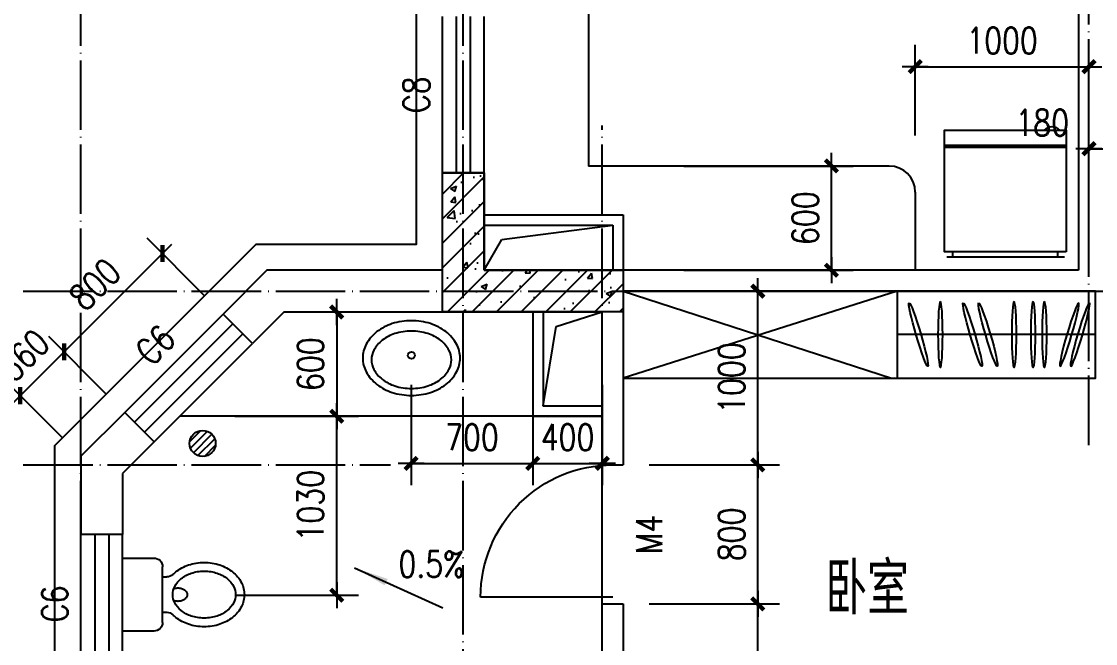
# Model space of a CAD drawing. Extents: x 12400 to 217743, y 90685 to 209848.
# Drawn here: x 52138 to 58318, y 108905 to 112484 of the extents above; entities that cross this region are included whole.
import ezdxf
from ezdxf.enums import TextEntityAlignment as Align

# ---------------------------------------------------------------- set-up
doc = ezdxf.new("R2010")
doc.units = 0
doc.header["$LTSCALE"] = 200
doc.linetypes.add('DOTE', pattern=[2.42, 2, -0.2, 0.02, -0.2])
doc.layers.get('0').update_dxf_attribs({"linetype": 'CONTINUOUS'})
doc.layers.get('DEFPOINTS').update_dxf_attribs({"linetype": 'CONTINUOUS'})
for name, color, linetype in [('8', 8, 'CONTINUOUS'), ('COLUMN', 4, 'CONTINUOUS'), ('DOTE', 1, 'DOTE'), ('GROUND', 2, 'CONTINUOUS'), ('HATCH', 8, 'CONTINUOUS'), ('LM', 143, 'CONTINUOUS'), ('LVTRY', 6, 'CONTINUOUS'), ('PUB_DIM', 3, 'CONTINUOUS'), ('PUB_TEXT', 7, 'CONTINUOUS'), ('WALL', 4, 'CONTINUOUS'), ('WINDOW', 2, 'CONTINUOUS'), ('家具', 8, 'CONTINUOUS')]:
    doc.layers.add(name, color=color, linetype=linetype)
doc.styles.add('_SIMPLEX', font='SIMPLEX.shx', dxfattribs={"width": 0.8, "bigfont": 'hztxt.shx'})
doc.styles.add('_萙PMK', font='txt', dxfattribs={"width": 0.8, "bigfont": 'HZTXT.SHX'})
doc.styles.add('DIM_FONT', font='SIMPLEX', dxfattribs={"width": 0.8})
doc.styles.add('SIMPLEX', font='SIMPLEX.SHX')
doc.dimstyles.new('DIMN50', dxfattribs={"dimscale": 0.5, "dimtxt": 300, "dimasz": 1, "dimexe": 250, "dimexo": 300, "dimgap": 150, "dimtad": 1, "dimdec": 0, "dimzin": 0, "dimdsep": 46, "dimtxsty": 'DIM_FONT', "dimblk": '_DIMX', "dimblk1": 'DOTSMALL', "dimblk2": 'DOTSMALL', "dimcen": 2.5, "dimclrt": 7, "dimadec": 0, "dimazin": 0, "dimtfac": 1, "dimtdec": 0, "dimtix": 1, "dimtmove": 2, "dimatfit": 3, "dimldrblk": '_DIMX', "dimfxl": 0, "dimtolj": 1, "dimtzin": 0, "dimarcsym": 0})

# ---------------------------------------------------------------- blocks, each defined once
blk = doc.blocks.new('M_C54TQD')
for p, q in [((0, -52.4), (1500, -52.4)), ((853.5, -488.5), (45.8, -488.5)), ((853.5, -488.5), (1471.6, -915.9)), ((25.8, -508.5), (25.8, -1967.8)), ((45.8, -761.1), (915.3, -761.1)), ((1471.6, -1967.8), (1471.6, -915.9)), ((381, -1368.3), (394.8, -1471.4)), ((777.6, -1368.4), (698.4, -1472.4)), ((394.8, -1471.4), (369, -1593.5)), ((528.4, -1559.3), (508.6, -1470.4)), ((698.4, -1472.4), (623.3, -1602.7)), ((160.8, -1514.4), (136.8, -1517.8)), ((255.4, -1552.2), (160.8, -1514.4)), ((324.3, -1645), (255.4, -1552.2)), ((369, -1593.5), (324.3, -1645)), ((548.2, -1616.6), (528.4, -1559.3)), ((623.3, -1602.7), (605.5, -1658)), ((90.3, -1638.1), (87, -1644.6)), ((188.4, -1621), (90.3, -1638.1)), ((257.2, -1617.5), (188.4, -1621)), ((324.3, -1645), (257.2, -1617.5)), ((324.3, -1645), (510, -1663.9)), ((324.3, -1645), (355.2, -1727.5)), ((510, -1663.9), (559.9, -1700)), ((605.5, -1658), (548.2, -1616.6)), ((605.5, -1658), (593.7, -1752.2)), ((605.5, -1658), (734, -1626.4)), ((605.5, -1658), (654.9, -1721.3)), ((734, -1626.4), (836.8, -1640.3)), ((836.8, -1640.3), (872.8, -1660.3)), ((355.2, -1727.5), (334.6, -1810)), ((559.9, -1700), (572, -1708.6)), ((654.9, -1721.3), (720.1, -1768.7)), ((591.9, -1766.9), (580, -1861.5)), ((720.1, -1768.7), (813, -1768.7)), ((334.6, -1810), (281, -1872.6)), ((45.8, -1987.8), (1451.6, -1987.8))]:
    blk.add_line(p, q)
blk.add_lwpolyline([(0, -2000), (0, 0), (1500, 0), (1500, -2000)], close=True)
for points in [[(101, -126.8, -0.263368), (73, -108, -0.494818), (82.2, -89.3, -0.049225), (99.9, -87.5, -0.036831), (123.5, -89.3, -0.031893), (161.5, -97.4, 0.035782), (195.4, -104.4, 0.032941), (285.1, -110.3, 0.026564), (396.3, -104.4, 0.017905), (433.8, -99, -0.033397), (454, -96.8, -0.03204), (491.1, -97.5, 0.018442), (555.4, -100.5, 0.010837), (620.2, -99.8, 0.014624), (668.1, -96.8, 0.111249), (690.6, -89.5, -0.153708), (707.5, -85.5, -0.076444), (715, -87.2, -0.215512), (716.9, -89.3, -0.585858), (714.3, -92.3, 0.363489), (709.4, -94.9, 0.191716), (709.4, -106.4, -0.129675), (711.3, -123, -0.01735), (708.3, -139.8, 0.019326), (705.7, -154.9, 0.018818), (699, -223.3, 0.021828), (698.1, -282.6, 0.006204), (699.5, -316.4, 0.001963), (705.7, -423.3, 0.028341), (709.9, -459.4, -0.117014), (709.4, -468.3, -0.36606), (708, -469.3, -0.03973), (694.4, -466.5, -0.048309), (680.6, -461, 0.062981), (670, -457.1, 0.04058), (646.6, -453.7, 0.014345), (579.8, -451.4, 0.005484), (454.4, -452.2, 0.007153), (358.2, -455.2, 0.008762), (315.7, -457.9, -0.008153), (270, -460.8, -0.06251), (212.9, -456.4, 0.078669), (167.3, -454.4, 0.047825), (144.9, -459.1, -0.034494), (114.1, -466.5, -0.023571), (88.8, -469.5, -0.510228), (87.8, -468.3), (95.3, -438.3), (116, -355.7, 0.073041), (118, -336.2, 0.023305), (112.2, -275, 0.018299), (108.2, -252.2, -0.01097), (100.8, -214.2, -0.042281), (97.9, -179.9, -0.027201), (100.8, -126.5)], [(574.8, -100.6, 0.027842), (551.1, -111.2, 0.048685), (538.5, -119.3, 0.023666), (510.6, -143.6, 0.031223), (491.6, -164.3, 0.046801), (486.5, -172, 0.023191), (478.4, -188.7)], [(656.8, -94.9, 0.088153), (622.3, -98.4, 0.088153), (591.1, -113.7, 0.077547), (569.5, -135.3, 0.077547), (555.4, -162.4)], [(810.2, -126.8, -0.263368), (782.3, -108, -0.494818), (791.4, -89.3, -0.049225), (809.1, -87.5, -0.036831), (832.8, -89.3, -0.031893), (870.7, -97.4, 0.035782), (904.6, -104.4, 0.032941), (994.3, -110.3, 0.026564), (1105.5, -104.4, 0.017905), (1143, -99, -0.033397), (1163.3, -96.8, -0.03204), (1200.3, -97.5, 0.018442), (1264.7, -100.5, 0.010837), (1329.4, -99.8, 0.014624), (1377.3, -96.8, 0.111249), (1399.9, -89.5, -0.153708), (1416.8, -85.5, -0.076444), (1424.2, -87.2, -0.215512), (1426.2, -89.3, -0.585858), (1423.5, -92.3, 0.363489), (1418.6, -94.9, 0.191716), (1418.6, -106.4, -0.129675), (1420.5, -123, -0.01735), (1417.5, -139.8, 0.019326), (1414.9, -154.9, 0.018818), (1408.3, -223.3, 0.021828), (1407.4, -282.6, 0.006204), (1408.8, -316.4, 0.001963), (1414.9, -423.3, 0.028341), (1419.2, -459.4, -0.117014), (1418.6, -468.3, -0.36606), (1417.2, -469.3, -0.03973), (1403.6, -466.5, -0.048309), (1389.9, -461, 0.062981), (1379.2, -457.1, 0.04058), (1355.8, -453.7, 0.014345), (1289.1, -451.4, 0.005484), (1163.6, -452.2, 0.007153), (1067.5, -455.2, 0.008762), (1024.9, -457.9, -0.008153), (979.2, -460.8, -0.06251), (922.1, -456.4, 0.078669), (876.5, -454.4, 0.047825), (854.1, -459.1, -0.034494), (823.4, -466.5, -0.023571), (798, -469.5, -0.510228), (797.1, -468.3), (804.6, -438.3), (825.2, -355.7, 0.073041), (827.2, -336.2, 0.023305), (821.5, -275, 0.018299), (817.4, -252.2, -0.01097), (810.1, -214.2, -0.042281), (807.2, -179.9, -0.027201), (810.1, -126.5)], [(1284.1, -100.6, 0.027842), (1260.3, -111.2, 0.048685), (1247.8, -119.3, 0.023666), (1219.8, -143.6, 0.031223), (1200.8, -164.3, 0.046801), (1195.7, -172, 0.023191), (1187.7, -188.7)], [(1366.1, -94.9, 0.088153), (1331.5, -98.4, 0.088153), (1300.3, -113.7, 0.077547), (1278.7, -135.3, 0.077547), (1264.7, -162.4)], [(99.3, -142.8, -0.05369), (113.5, -155.8, -0.070312), (121.6, -168.1, -0.015448), (125.4, -176.6, -0.013244), (129.1, -186.8, -0.082127), (132.1, -204.9, -0.064164), (129.1, -228.1)], [(100.8, -126.8, -0.077379), (135.6, -152.1, -0.077379), (161.1, -186.8, -0.047525), (171, -211.5, -0.047525), (176.1, -237.5)], [(191.4, -453.7, 0.009729), (218.7, -444.6, 0.009729), (245.6, -434.6, 0.007971), (267.3, -425.5, 0.007971), (288.8, -415.8)], [(660.6, -455.2, 0.016108), (621.7, -429, 0.024599), (594.9, -413.9, 0.009477), (545.8, -390.6, 0.015937), (516, -378.3, 0.072521), (499.6, -374.7, 0.033339), (463.4, -374.5)], [(900.6, -453.7, 0.009729), (927.9, -444.6, 0.009729), (954.8, -434.6, 0.007971), (976.6, -425.5, 0.007971), (998, -415.8)], [(853.5, -488.5, -0.085272), (916.8, -598.6, -0.124044), (926, -686.2), (912.4, -781.6), (914.1, -911.7)], [(914.1, -911.7, 0.007867), (1031.7, -893.9, 0.009508), (1128.5, -875.9, 0.006616), (1193.5, -861.5, -0.023828), (1211.7, -858.2, -0.080713), (1230.3, -858.7, -0.009591), (1382.9, -890.6, -0.013133), (1416.4, -899.2, -0.007859), (1471.6, -915.9)], [(464, -1480.4, 0.025626), (475.6, -1477.6, 0.0108), (604.9, -1436, 0.00456), (692.4, -1404.8, 0.01125), (727.5, -1391, 0.069394), (746.3, -1379.9, -0.079756), (762.9, -1370.5, -0.106399), (777.6, -1368.4, -0.328642), (781.6, -1371.8, -0.299547), (779.2, -1378.3, 0.189917), (773.7, -1387.1, 0.033518), (772.5, -1397.4, 0.075627), (773, -1402, 0.053489), (776, -1409.8, 0.017838), (788.1, -1431.8, 0.038394), (805.3, -1456.1, -0.059529), (815.7, -1472.2, -0.035943), (826.3, -1498.4, -0.011245), (851.9, -1584.7, -0.006203), (862.2, -1624.3, 0.010783), (868.3, -1647, 0.019485), (872.8, -1660.3, 0.005062), (892.4, -1710.5, 0.101392), (909.1, -1735.8, -0.223768), (914, -1749.2, -0.25558), (910.9, -1753.8, -0.081563), (895.2, -1758.9, -0.071805), (878.1, -1759, 0.069985), (860.5, -1759.1, 0.03546), (801, -1772.1, 0.029432), (732, -1796.8, 0.001554), (698.6, -1811.2, -0.00152), (664.5, -1825.8, -0.004735), (629.3, -1840.5, 0.00382), (585.5, -1858.6, 0.296001), (563.6, -1890.9, -0.649774), (542.2, -1899.9, -0.02319), (537.7, -1895.3, 0.0288), (534, -1891.6, 0.005727), (527.4, -1885.8, -0.004358), (518.8, -1878.2, -0.027528), (501.8, -1861.4, -0.046214), (493.2, -1849.9, -0.194121), (490.4, -1833.2, 0.133719), (489.3, -1809.2, 0.005779), (481.8, -1787.2, 0.008882)]]:
    blk.add_lwpolyline(points, format="xyb")
blk.add_lwpolyline([(58.1, -1583.2, 0.101392), (39.5, -1559.2, -0.223768), (33.6, -1546.2, -0.25558), (36.4, -1541.4, -0.081563), (51.6, -1535.1, -0.071805), (68.7, -1533.7, 0.069985), (86.2, -1532.2, 0.03546), (144.5, -1514.8, 0.029432), (211.5, -1484.8, 0.001554), (243.6, -1467.9, -0.00152), (276.5, -1450.7, -0.004735), (310.5, -1433.4, 0.00382), (352.7, -1412, 0.296001), (372.1, -1378.1, -0.649774), (392.8, -1367.5, -0.02319), (397.6, -1371.7, 0.0288), (401.6, -1375.1, 0.005727), (408.6, -1380.4, -0.004358), (417.8, -1387.3, -0.027528), (436, -1402.8, -0.046214), (445.5, -1413.5, -0.194121), (449.5, -1430, 0.133719), (452.5, -1453.8, 0.011505), (471.2, -1496.2, 0.008882), (497.5, -1550, 0.012426), (534.6, -1618.4, -0.033612), (547.3, -1644.2), (570.3, -1700.5), (588.1, -1744, 0.224341), (602.6, -1757.3, -0.722772), (602.8, -1766.1, -0.103513), (599, -1766.6, 0.053465), (591.8, -1766.9, 0.030109), (568.7, -1771.5, -0.031436), (546.6, -1775.9, -0.05324), (531.5, -1776.4, 0.05518), (516.9, -1776.8, 0.056271), (491.6, -1783.4, 0.0108), (365.9, -1834.8, 0.00456), (281, -1872.6, 0.01125), (247.1, -1889, 0.069394), (229.2, -1901.6, -0.079756), (213.3, -1912.2, -0.106399), (198.9, -1915.4, -0.328642), (194.6, -1912.4, -0.299547), (196.5, -1905.7, 0.189917), (201.3, -1896.5, 0.033518), (201.7, -1886.2, 0.075627), (200.8, -1881.6, 0.053489), (197.3, -1874, 0.017838), (183.5, -1853, 0.038394), (164.5, -1830.2, -0.059529), (152.9, -1814.9, -0.035943), (140.3, -1789.6, -0.011245), (108.1, -1705.4, -0.006203), (94.9, -1666.8, 0.010783), (87, -1644.6, 0.019485), (81.6, -1631.7, 0.005062)], format="xyb", close=True)
for centre, start, end in [((45.8, -508.5), 90, 180), ((45.8, -741.1), 180, 270), ((45.8, -1967.8), 180, 270), ((1451.6, -1967.8), 270, 0)]:
    blk.add_arc(centre, 20, start, end)
at = {"style": 'DIM_FONT', "width": 0.8, "flags": 9}
for tag in ['YSIZE', 'XSIZE']:
    blk.add_attdef(tag, (0, 0), '', height=0.5, dxfattribs=at)
blk = doc.blocks.new('M_C5')
for p, q in [((-60.2, 62.7), (-49.6, 152.1)), ((-28.1, 85.6), (7.4, 159.8)), ((-9, 88), (58.7, 149.2)), ((-70.8, 21.3), (-105.6, 120.2)), ((12.2, 83.3), (111.9, 114.4)), ((25.5, 75.4), (152, 50)), ((-54, -14.1), (-153.6, 45)), ((42.3, 52.6), (156.1, -35.1)), ((48.3, 20.6), (102.1, -123.2)), ((-26.4, -30), (-153, -46.9)), ((14.5, -26.2), (-99.1, -125.6)), ((40.5, -2.3), (5.1, -160))]:
    blk.add_line(p, q)
for centre, radius in [((0, 0), 160), ((-11.2, 28), 60)]:
    blk.add_circle(centre, radius)
at = {"width": 0.8, "flags": 9}
for tag in ['XSIZE', 'YSIZE']:
    blk.add_attdef(tag, (0, 0), '', height=0.5, dxfattribs=at)
blk = doc.blocks.new('A$C61510689')
for points in [[(36.3, 1955.5), (436.3, 1955.5), (436.3, 2355.5), (36.3, 2355.5)], [(36.3, 0), (436.3, 0), (436.3, 400), (36.3, 400)]]:
    blk.add_lwpolyline(points, close=True)
for p in [(236.4, 2147.6), (236.4, 192.2)]:
    blk.add_blockref('M_C5', p)
at = {"rotation": 90}
blk.add_blockref('M_C54TQD', (0, 426.1), dxfattribs=at)
blk = doc.blocks.new('_E3LMS')
for p, q in [((-348.5, 642.4), (351.5, 642.4)), ((-348.5, 630), (351.5, 630)), ((-338.3, 0), (338.3, 0)), ((-297, 29.7), (-297, 0)), ((303.5, 0), (303.5, 29.7))]:
    blk.add_line(p, q)
blk.add_lwpolyline([(-348.5, 29.7), (351.5, 29.7), (351.5, 729.7), (-348.5, 729.7)], close=True)
blk.add_arc((-265.9, 697.4), 53.5, 37.2142, 142.7858)
at = {"style": 'DIM_FONT', "width": 0.8, "flags": 9}
for tag in ['YSIZE', 'XSIZE']:
    blk.add_attdef(tag, (0, 0), '', height=0.5, dxfattribs=at)
blk = doc.blocks.new('_DBLK')
blk.add_line((-0.45, 0), (-0.45, -0.95))
blk.add_arc((-0.45, 0), 0.95, 270, 0)
at = {"style": 'SIMPLEX', "flags": 9}
blk.add_attdef('A', text='', height=1, dxfattribs=at).set_placement((0, 1.5), align=Align.MIDDLE)
blk = doc.blocks.new('_WBLK')
for p, q in [((-0.5, 0.5), (0.5, 0.5)), ((0.5, 0.1667), (-0.5, 0.1667)), ((0.5, -0.1667), (-0.5, -0.1667)), ((-0.5, -0.5), (0.5, -0.5))]:
    blk.add_line(p, q)
at = {"style": 'SIMPLEX', "flags": 9}
blk.add_attdef('A', text='', height=1, dxfattribs=at).set_placement((0, 1.5), align=Align.MIDDLE)
blk = doc.blocks.new('_LV5')
for p, q in [((210.1, 0), (-210.1, 0)), ((-210.1, 0), (-210.1, -180)), ((210.1, -180), (210.1, 0)), ((160.1, -230), (-160.1, -230)), ((-101.4, -230), (-101.4, -254.3)), ((101.4, -230), (101.4, -254.1))]:
    blk.add_line(p, q)
blk.add_lwpolyline([(-135.1, -469.4, 0.080312), (-123, -544.2, 0.089014), (-91.8, -601.5, 0.104918), (-45.6, -639.3, 0.119812), (0.1, -650.4, 0.119812), (45.8, -639.3, 0.104918), (92, -601.5, 0.089014), (123.2, -544.2, 0.080312), (135.3, -469.4, 0.080312), (123.2, -394.6, 0.089014), (92, -337.3, 0.104918), (45.8, -299.5, 0.119812), (0.1, -288.4, 0.119812), (-45.6, -299.5, 0.104918), (-91.8, -337.3, 0.089014), (-123, -394.6, 0.080312)], format="xyb", close=True)
for points in [[(-38.7, -318.5, 0.073567), (-35.6, -339.5, 0.084454), (-27.4, -356, 0.10642), (-14.1, -367.8, 0.129709), (0, -371.5, 0.129709), (14.1, -367.8, 0.10642), (27.4, -356, 0.084454), (35.6, -339.5, 0.073567), (38.7, -318.5, 0.073567), (35.6, -297.5, 0.014016), (34.7, -294.6, 0.10642)], [(-34.7, -294.7, 0.013578), (-35.6, -297.5, 0.073567), (-38.7, -318.5, 0.073567)]]:
    blk.add_lwpolyline(points, format="xyb")
for centre, radius, start, end in [((-160.1, -180), 50, 180, 270), ((160.1, -180), 50, 270, 0), ((52.2, -452.8), 234.6, 141.28635, 161.63333), ((20.4, -427.3), 193.8, 134.81437, 141.28635), ((-151.4, -254.3), 50, 314.81437, 0), ((151.4, -254.1), 50, 180, 225.25549), ((-20.2, -427.3), 193.8, 38.71365, 45.25549), ((-52, -452.8), 234.6, 18.36667, 38.71365), ((102.3, -469.4), 287.4, 161.63333, 180), ((-102.1, -469.4), 287.4, 0, 18.36667), ((102.3, -469.4), 287.4, 180, 198.36667), ((-102.1, -469.4), 287.4, 341.63333, 0), ((52.2, -486), 234.6, 198.36667, 218.71365), ((-52, -486), 234.6, 321.28635, 341.63333), ((20.4, -511.6), 193.8, 218.71365, 242.67141), ((-20.2, -511.6), 193.8, 297.32859, 321.28635), ((0.1, -550.8), 149.6, 242.67141, 270), ((0.1, -550.8), 149.6, 270, 297.32859)]:
    blk.add_arc(centre, radius, start, end)
blk = doc.blocks.new('_LV3')
for points in [[(280, -265, 0.12431), (260, -185.8, 0.105707), (198, -113, 0.086941), (110.2, -67.1, 0.077137), (0, -50, 0.077137), (-110.2, -67.1, 0.086941), (-198, -113, 0.105707), (-260, -185.8, 0.12431), (-280, -265, 0.12431), (-260, -344.2, 0.105707), (-198, -417, 0.086941), (-110.2, -462.9, 0.077137), (0, -480, 0.077137), (110.2, -462.9, 0.086941), (198, -417, 0.105707), (260, -344.2, 0.12431)], [(230, -275, 0.12431), (216, -219.5, 0.105707), (167.5, -162.6, 0.086941), (95, -124.7, 0.077137), (0, -110, 0.077137), (-95, -124.7, 0.086941), (-167.5, -162.6, 0.105707), (-216, -219.5, 0.12431), (-230, -275, 0.12431), (-216, -330.5, 0.105707), (-167.5, -387.4, 0.086941), (-95, -425.3, 0.077137), (0, -440, 0.077137), (95, -425.3, 0.086941), (167.5, -387.4, 0.105707), (216, -330.5, 0.12431)]]:
    blk.add_lwpolyline(points, format="xyb", close=True)
blk.add_circle((0, -250), 20)
blk = doc.blocks.new('_DIMX')
blk.add_line((-150, 0), (150, 0))
at = {"const_width": 50}
blk.add_lwpolyline([(-70, -70), (70, 70)], dxfattribs=at)
blk = doc.blocks.new('*D1522')
at = {"layer": 'DEFPOINTS', "color": 0}
for p in [(52949.6, 111149.2), (53298.3, 110800.5), (52732.6, 110234.8)]:
    blk.add_point(p, dxfattribs=at)
at = {"layer": 'PUB_DIM', "color": 0, "lineweight": -2}
for p, q in [((53192.2, 110906.6), (52861.2, 111237.6)), ((52384.3, 110583.9), (52949.2, 111148.8)), ((52626.5, 110340.9), (52295.5, 110671.9))]:
    blk.add_line(p, q, dxfattribs=at)
at = {"layer": 'PUB_DIM', "color": 0, "lineweight": -2, "xscale": 0.5, "yscale": 0.5, "zscale": 0.5}
for p, rotation in [((52949.6, 111149.2), 45), ((52383.9, 110583.5), 225)]:
    blk.add_blockref('_DIMX', p, dxfattribs=dict(at, rotation=rotation))
at = {"layer": 'PUB_DIM', "color": 7, "insert": (52560.7, 110972.4), "char_height": 150, "attachment_point": 5, "rotation": 45, "style": 'DIM_FONT'}
blk.add_mtext('\\A1;800', dxfattribs=at)
blk = doc.blocks.new('_DOTSMALL')
at = {"color": 0, "linetype": 'ByBlock', "const_width": 0.5}
blk.add_lwpolyline([(-0.0625, 0, 1), (0.0625, 0, 1)], format="xyb", close=True, dxfattribs=at)
blk = doc.blocks.new('*D1678')
at = {"layer": 'DEFPOINTS', "color": 0}
for p in [(52131.6, 110331.2), (52732.6, 110234.8), (52480.3, 109982.5)]:
    blk.add_point(p, dxfattribs=at)
at = {"layer": 'PUB_DIM', "color": 0, "lineweight": -2}
for p, q in [((52626.5, 110340.9), (52295.5, 110671.9)), ((52383.9, 110583.5), (52131.6, 110331.2)), ((52384.3, 110583.9), (52384.6, 110584.2)), ((52374.2, 110088.6), (52043.2, 110419.6)), ((52131.2, 110330.8), (52130.9, 110330.5))]:
    blk.add_line(p, q, dxfattribs=at)
at = {"layer": 'PUB_DIM', "color": 0, "lineweight": -2, "xscale": 0.5, "yscale": 0.5, "zscale": 0.5}
for p, rotation in [((52383.9, 110583.5), 225.0000000000052), ((52131.6, 110331.2), 45.0000000000052)]:
    blk.add_blockref('_DIMX', p, dxfattribs=dict(at, rotation=rotation))
at = {"layer": 'PUB_DIM', "color": 7, "insert": (52151.7, 110563.4), "char_height": 150, "attachment_point": 5, "rotation": 45, "style": 'DIM_FONT'}
blk.add_mtext('\\A1;360', dxfattribs=at)
blk = doc.blocks.new('*D1722')
at = {"layer": 'DEFPOINTS', "color": 0}
for p in [(55600.3, 109132.8), (56374.7, 109132.8), (55600.3, 107332.8)]:
    blk.add_point(p, dxfattribs=at)
at = {"layer": 'PUB_DIM', "color": 0, "lineweight": -2}
for p, q in [((55750.3, 109132.8), (56499.7, 109132.8)), ((56374.7, 107333.3), (56374.7, 109132.3)), ((55750.3, 107332.8), (56499.7, 107332.8))]:
    blk.add_line(p, q, dxfattribs=at)
at = {"layer": 'PUB_DIM', "color": 0, "lineweight": -2, "xscale": 0.5, "yscale": 0.5, "zscale": 0.5}
for p, rotation in [((56374.7, 109132.8), 90), ((56374.7, 107332.8), 270)]:
    blk.add_blockref('_DIMX', p, dxfattribs=dict(at, rotation=rotation))
at = {"layer": 'PUB_DIM', "color": 7, "insert": (56224.7, 108232.8), "char_height": 150, "attachment_point": 5, "rotation": 90, "style": 'DIM_FONT'}
blk.add_mtext('\\A1;1800', dxfattribs=at)
blk = doc.blocks.new('*D1723')
at = {"layer": 'DEFPOINTS', "color": 0}
for p in [(55600.3, 109932.8), (56374.7, 109932.8), (55600.3, 109132.8)]:
    blk.add_point(p, dxfattribs=at)
at = {"layer": 'PUB_DIM', "color": 0, "lineweight": -2}
for p, q in [((55750.3, 109932.8), (56499.7, 109932.8)), ((56374.7, 109133.3), (56374.7, 109932.3)), ((55750.3, 109132.8), (56499.7, 109132.8))]:
    blk.add_line(p, q, dxfattribs=at)
at = {"layer": 'PUB_DIM', "color": 0, "lineweight": -2, "xscale": 0.5, "yscale": 0.5, "zscale": 0.5}
for p, rotation in [((56374.7, 109932.8), 90), ((56374.7, 109132.8), 270)]:
    blk.add_blockref('_DIMX', p, dxfattribs=dict(at, rotation=rotation))
at = {"layer": 'PUB_DIM', "color": 7, "insert": (56224.7, 109532.8), "char_height": 150, "attachment_point": 5, "rotation": 90, "style": 'DIM_FONT'}
blk.add_mtext('\\A1;800', dxfattribs=at)
blk = doc.blocks.new('*D1724')
at = {"layer": 'DEFPOINTS', "color": 0}
for p in [(55600.3, 110932.8), (56374.7, 110932.8), (55600.3, 109932.8)]:
    blk.add_point(p, dxfattribs=at)
at = {"layer": 'PUB_DIM', "color": 0, "lineweight": -2}
for p, q in [((55750.3, 110932.8), (56499.7, 110932.8)), ((56374.7, 109933.3), (56374.7, 110932.3)), ((55750.3, 109932.8), (56499.7, 109932.8))]:
    blk.add_line(p, q, dxfattribs=at)
at = {"layer": 'PUB_DIM', "color": 0, "lineweight": -2, "xscale": 0.5, "yscale": 0.5, "zscale": 0.5}
for p, rotation in [((56374.7, 110932.8), 90), ((56374.7, 109932.8), 270)]:
    blk.add_blockref('_DIMX', p, dxfattribs=dict(at, rotation=rotation))
at = {"layer": 'PUB_DIM', "color": 7, "insert": (56224.7, 110432.8), "char_height": 150, "attachment_point": 5, "rotation": 90, "style": 'DIM_FONT'}
blk.add_mtext('\\A1;1000', dxfattribs=at)
blk = doc.blocks.new('*D1728')
at = {"layer": 'DEFPOINTS', "color": 0}
for p in [(58280.3, 112224.4), (57280.7, 111679.2), (58280.3, 111277.8)]:
    blk.add_point(p, dxfattribs=at)
at = {"layer": 'PUB_DIM', "color": 0, "lineweight": -2}
for p, q in [((57280.7, 111829.2), (57280.7, 112349.4)), ((58280.3, 111427.8), (58280.3, 112349.4)), ((57281.2, 112224.4), (58279.8, 112224.4))]:
    blk.add_line(p, q, dxfattribs=at)
at = {"layer": 'PUB_DIM', "color": 0, "lineweight": -2, "xscale": 0.5, "yscale": 0.5, "zscale": 0.5, "rotation": 180}
blk.add_blockref('_DIMX', (57280.7, 112224.4), dxfattribs=at)
at = {"layer": 'PUB_DIM', "color": 0, "lineweight": -2, "xscale": 0.5, "yscale": 0.5, "zscale": 0.5}
blk.add_blockref('_DIMX', (58280.3, 112224.4), dxfattribs=at)
at = {"layer": 'PUB_DIM', "color": 7, "insert": (57780.5, 112374.4), "char_height": 150, "attachment_point": 5, "style": 'DIM_FONT'}
blk.add_mtext('\\A1;1000', dxfattribs=at)
blk = doc.blocks.new('*D1730')
at = {"layer": 'DEFPOINTS', "color": 0}
for p in [(55798.6, 111652.8), (56798.6, 111652.8), (55798.6, 111052.8)]:
    blk.add_point(p, dxfattribs=at)
at = {"layer": 'PUB_DIM', "color": 0, "lineweight": -2}
for p, q in [((55948.6, 111652.8), (56923.6, 111652.8)), ((56798.6, 111053.3), (56798.6, 111652.3)), ((55948.6, 111052.8), (56923.6, 111052.8))]:
    blk.add_line(p, q, dxfattribs=at)
at = {"layer": 'PUB_DIM', "color": 0, "lineweight": -2, "xscale": 0.5, "yscale": 0.5, "zscale": 0.5}
for p, rotation in [((56798.6, 111652.8), 90), ((56798.6, 111052.8), 270)]:
    blk.add_blockref('_DIMX', p, dxfattribs=dict(at, rotation=rotation))
at = {"layer": 'PUB_DIM', "color": 7, "insert": (56648.6, 111352.8), "char_height": 150, "attachment_point": 5, "rotation": 90, "style": 'DIM_FONT'}
blk.add_mtext('\\A1;600', dxfattribs=at)
blk = doc.blocks.new('*D1732')
at = {"layer": 'DEFPOINTS', "color": 0}
for p in [(58460.2, 111752.4), (58280.2, 111052.8), (58460.2, 111052.8)]:
    blk.add_point(p, dxfattribs=at)
at = {"layer": 'PUB_DIM', "color": 0, "lineweight": -2}
for p, q in [((58280.2, 111202.8), (58280.2, 111877.4)), ((58460.2, 111202.8), (58460.2, 111877.4)), ((58280.7, 111752.4), (58459.7, 111752.4))]:
    blk.add_line(p, q, dxfattribs=at)
at = {"layer": 'PUB_DIM', "color": 0, "lineweight": -2, "xscale": 0.5, "yscale": 0.5, "zscale": 0.5, "rotation": 180}
blk.add_blockref('_DIMX', (58280.2, 111752.4), dxfattribs=at)
at = {"layer": 'PUB_DIM', "color": 0, "lineweight": -2, "xscale": 0.5, "yscale": 0.5, "zscale": 0.5}
blk.add_blockref('_DIMX', (58460.2, 111752.4), dxfattribs=at)
at = {"layer": 'PUB_DIM', "color": 7, "insert": (58011.4, 111902.4), "char_height": 150, "attachment_point": 5, "style": 'DIM_FONT'}
blk.add_mtext('\\A1;180', dxfattribs=at)
blk = doc.blocks.new('*D1736')
at = {"layer": 'DEFPOINTS', "color": 0}
for p in [(53859.5, 110812.8), (53859.5, 110212.8), (53952, 110212.8)]:
    blk.add_point(p, dxfattribs=at)
at = {"layer": 'PUB_DIM', "color": 0, "lineweight": -2}
for p, q in [((53952, 110812.3), (53952, 110213.3)), ((54009.5, 110812.8), (54077, 110812.8)), ((54009.5, 110212.8), (54077, 110212.8))]:
    blk.add_line(p, q, dxfattribs=at)
at = {"layer": 'PUB_DIM', "color": 0, "lineweight": -2, "xscale": 0.5, "yscale": 0.5, "zscale": 0.5}
for p, rotation in [((53952, 110812.8), 90), ((53952, 110212.8), 270)]:
    blk.add_blockref('_DIMX', p, dxfattribs=dict(at, rotation=rotation))
at = {"layer": 'PUB_DIM', "color": 7, "insert": (53802, 110512.8), "char_height": 150, "attachment_point": 5, "rotation": 90, "style": 'DIM_FONT'}
blk.add_mtext('\\A1;600', dxfattribs=at)
blk = doc.blocks.new('*D1737')
at = {"layer": 'DEFPOINTS', "color": 0}
for p in [(54379.9, 110542.8), (55080.3, 110542.8), (55080.3, 109941.9)]:
    blk.add_point(p, dxfattribs=at)
at = {"layer": 'PUB_DIM', "color": 0, "lineweight": -2}
for p, q in [((54379.9, 110392.8), (54379.9, 109816.9)), ((55080.3, 110392.8), (55080.3, 109816.9)), ((54380.4, 109941.9), (55079.8, 109941.9))]:
    blk.add_line(p, q, dxfattribs=at)
at = {"layer": 'PUB_DIM', "color": 0, "lineweight": -2, "xscale": 0.5, "yscale": 0.5, "zscale": 0.5, "rotation": 180}
blk.add_blockref('_DIMX', (54379.9, 109941.9), dxfattribs=at)
at = {"layer": 'PUB_DIM', "color": 0, "lineweight": -2, "xscale": 0.5, "yscale": 0.5, "zscale": 0.5}
blk.add_blockref('_DIMX', (55080.3, 109941.9), dxfattribs=at)
at = {"layer": 'PUB_DIM', "color": 7, "insert": (54730.1, 110091.9), "char_height": 150, "attachment_point": 5, "style": 'DIM_FONT'}
blk.add_mtext('\\A1;700', dxfattribs=at)
blk = doc.blocks.new('*D1738')
at = {"layer": 'DEFPOINTS', "color": 0}
for p in [(53216.7, 110212.8), (53952, 110212.8), (53216.7, 109183.2)]:
    blk.add_point(p, dxfattribs=at)
at = {"layer": 'PUB_DIM', "color": 0, "lineweight": -2}
for p, q in [((53366.7, 110212.8), (54077, 110212.8)), ((53952, 109183.7), (53952, 110212.3)), ((53366.7, 109183.2), (54077, 109183.2))]:
    blk.add_line(p, q, dxfattribs=at)
at = {"layer": 'PUB_DIM', "color": 0, "lineweight": -2, "xscale": 0.5, "yscale": 0.5, "zscale": 0.5}
for p, rotation in [((53952, 110212.8), 90), ((53952, 109183.2), 270)]:
    blk.add_blockref('_DIMX', p, dxfattribs=dict(at, rotation=rotation))
at = {"layer": 'PUB_DIM', "color": 7, "insert": (53802, 109698), "char_height": 150, "attachment_point": 5, "rotation": 90, "style": 'DIM_FONT'}
blk.add_mtext('\\A1;1030', dxfattribs=at)
blk = doc.blocks.new('*D1740')
at = {"layer": 'DEFPOINTS', "color": 0}
for p in [(55080.3, 110542.8), (55480.3, 110542.8), (55480.3, 109941.9)]:
    blk.add_point(p, dxfattribs=at)
at = {"layer": 'PUB_DIM', "color": 0, "lineweight": -2}
for p, q in [((55080.3, 110392.8), (55080.3, 109816.9)), ((55480.3, 110392.8), (55480.3, 109816.9)), ((55079.8, 109941.9), (55079.3, 109941.9)), ((55080.3, 109941.9), (55480.3, 109941.9)), ((55480.8, 109941.9), (55481.3, 109941.9))]:
    blk.add_line(p, q, dxfattribs=at)
at = {"layer": 'PUB_DIM', "color": 0, "lineweight": -2, "xscale": 0.5, "yscale": 0.5, "zscale": 0.5}
blk.add_blockref('_DIMX', (55080.3, 109941.9), dxfattribs=at)
at = {"layer": 'PUB_DIM', "color": 0, "lineweight": -2, "xscale": 0.5, "yscale": 0.5, "zscale": 0.5, "rotation": 180}
blk.add_blockref('_DIMX', (55480.3, 109941.9), dxfattribs=at)
at = {"layer": 'PUB_DIM', "color": 7, "insert": (55280.3, 110091.9), "char_height": 150, "attachment_point": 5, "style": 'DIM_FONT'}
blk.add_mtext('\\A1;400', dxfattribs=at)
blk = doc.blocks.new('_ARROW')
blk.add_solid([(0, 0), (-1, 0.1), (-1, -0.1)])
blk = doc.blocks.new('_LV13')
at = {"color": 0}
for p, q in [((-0.495, 0.071), (-0.071, 0.495)), ((-0.465, -0.183), (0.183, 0.465)), ((-0.354, -0.354), (0.354, 0.354)), ((-0.183, -0.465), (0.465, 0.183)), ((0.071, -0.495), (0.495, -0.071))]:
    blk.add_line(p, q, dxfattribs=at)
blk.add_circle((0, 0), 0.5)

msp = doc.modelspace()

# ---------------------------------------------------------------- hatches: boundary and pattern name
at = {"layer": 'HATCH'}
h = msp.add_hatch(dxfattribs=at)
h.set_pattern_fill('AN31C', color=256, scale=500, style=0)
h.set_pattern_definition([(45, (86231.11, 50955.12), (-70.71068, 70.71068), []), (50, (86231.1, 50955.12), (358.6301, -31.3761), [37.5, -412.5]), (355, (86231.1, 50955.12), (-69.3757, 376.096), [30, -330]), (100.4514, (86261, 50952.5), (289.2547, 344.7198), [31.87, -350.571]), (46.1842, (86231.1, 51055.1), (533.6205, -82.7595), [56.25, -618.75]), (96.6356, (86275.6, 51048.2), (467.3314, 487.059), [47.805, -525.8565]), (351.1842, (86231.1, 51055.1), (467.331, 487.0593), [45, -495]), (21, (86281.1, 51030.12), (298.4535, -201.3094), [37.5, -412.5]), (326, (86281.1, 51030.12), (121.6577, 362.575), [30, -330]), (71.4514, (86305.98, 51013.34), (420.1113, 161.2652), [31.87, -350.571]), (37.5, (86231.11, 50955.12), (6.07993, 166.44693), [0, -326, 0, -335, 0, -331.25]), (7.5, (86231.11, 50955.12), (131.53477, 197.20586), [0, -191, 0, -318.5, 0, -126.25]), (327.5, (86119.61, 50955.12), (266.91122, -11.27744), [0, -125, 0, -390, 0, -517.5]), (317.5, (86069.6, 50955.12), (291.5931, 50.0525), [0, -162.5, 0, -259, 0, -367.5])])
h.paths.add_polyline_path([(55600.262, 110812.808), (55600.262, 111052.808), (54800.262, 111052.808), (54800.262, 111612.808), (54560.262, 111612.808), (54560.262, 110812.808)])

# ---------------------------------------------------------------- linework, layer by layer
for p, q in [((54901.568, 111230.423), (55540.262, 111312.808)), ((54800.262, 111052.808), (54901.568, 111230.423))]:
    msp.add_line(p, q)
at = {"layer": '8'}
msp.add_lwpolyline([(65450.262, 112012.808), (65450.262, 105862.808), (59750.262, 105862.808), (59750.262, 105640.971), (58592.1, 104482.808), (56368.425, 104482.808), (55210.262, 105640.971), (55210.262, 106462.808), (54110.262, 106462.808), (54110.262, 107062.808), (53488.425, 107062.808), (52330.262, 108220.971), (52330.262, 110044.646), (53488.425, 111202.808), (54410.262, 111202.808), (54410.262, 118612.808)], dxfattribs=at)
at = {"layer": 'COLUMN'}
for p, q in [((54560.262, 110812.808), (54560.262, 111612.808)), ((54560.262, 111612.808), (54800.262, 111612.808)), ((54800.262, 111612.808), (54800.262, 111052.808)), ((54800.262, 111052.808), (55600.083, 111052.808)), ((55600.083, 111052.808), (55600.083, 110812.808)), ((55600.083, 110812.808), (54560.262, 110812.808))]:
    msp.add_line(p, q, dxfattribs=at)
at = {"layer": 'DOTE'}
for p, q in [((52480.262, 103632.808), (52480.262, 126332.808)), ((54680.262, 103632.808), (54680.262, 119396.261)), ((58280.262, 110046.69), (58280.262, 119032.033)), ((55480.262, 103632.808), (55480.262, 111885.542)), ((52148.907, 110932.808), (60704.915, 110932.808)), ((52148.907, 109932.808), (54261.101, 109932.808))]:
    msp.add_line(p, q, dxfattribs=at)
at = {"layer": 'GROUND'}
msp.add_line((55480.262, 109132.808), (55480.262, 109932.808), dxfattribs=at)
at = {"layer": 'LM'}
for p, q in [((55214.39, 110728.592), (55480.262, 110812.808)), ((55140.262, 110272.808), (55214.39, 110728.592))]:
    msp.add_line(p, q, dxfattribs=at)
at = {"layer": 'LVTRY'}
for p, q in [((55400.262, 114112.808), (55400.262, 111652.808)), ((57130.695, 111652.808), (55400.262, 111652.808)), ((57280.695, 111502.808), (57280.695, 111052.808)), ((55480.262, 110212.808), (53049.968, 110212.808))]:
    msp.add_line(p, q, dxfattribs=at)
msp.add_arc((57130.695, 111502.808), 150, 0, 90, dxfattribs=at)
at = {"layer": 'PUB_DIM'}
msp.add_lwpolyline([(54054.53, 109341.182), (54562.059, 109110.614)], dxfattribs=at)
at = {"layer": 'WALL'}
for p, q in [((58220.262, 114712.808), (58220.262, 111052.808)), ((54560.262, 111052.808), (54560.262, 111612.808)), ((54800.262, 111612.808), (54560.262, 111612.808)), ((54800.262, 111052.808), (54800.262, 111612.808)), ((54800.262, 111372.808), (55600.262, 111372.808)), ((55600.262, 111372.808), (55600.262, 111052.808)), ((54800.262, 111312.808), (55540.262, 111312.808)), ((55540.262, 111312.808), (55540.262, 111052.808)), ((53550.557, 111052.808), (53298.252, 110800.504)), ((54560.262, 111052.808), (53550.557, 111052.808)), ((58220.262, 111052.808), (54800.262, 111052.808)), ((55600.262, 110932.808), (55600.262, 109932.808)), ((55600.262, 110932.808), (58460.262, 110932.808)), ((53649.968, 110812.808), (53467.958, 110630.798)), ((53649.968, 110812.808), (55480.262, 110812.808)), ((55480.262, 109932.808), (55480.262, 110812.808)), ((53467.958, 110630.798), (53298.252, 110800.504)), ((52732.567, 110234.818), (52480.262, 109982.514)), ((52902.272, 110065.113), (52732.567, 110234.818)), ((52902.272, 110065.113), (52720.262, 109883.103)), ((52480.262, 109982.514), (52480.262, 109532.808)), ((52720.262, 109883.103), (52720.262, 109532.808)), ((55480.262, 109932.808), (55600.262, 109932.808)), ((52720.262, 109532.808), (52480.262, 109532.808)), ((55480.262, 107452.808), (55480.262, 109132.808)), ((55480.262, 109132.808), (55600.262, 109132.808)), ((55600.262, 109132.808), (55600.262, 107452.808))]:
    msp.add_line(p, q, dxfattribs=at)
for points in [[(55080.262, 110812.808), (55080.262, 110212.808), (55480.262, 110212.808)], [(55140.262, 110812.808), (55140.262, 110272.808), (55480.262, 110272.808)]]:
    msp.add_lwpolyline(points, dxfattribs=at)
at = {"layer": '家具'}
for p, q in [((57176.431, 110932.808), (55600.262, 110432.808)), ((55600.262, 110932.808), (57143.653, 110432.808)), ((57176.431, 110932.808), (57176.431, 110432.808)), ((58318.074, 110682.808), (57176.431, 110682.808))]:
    msp.add_line(p, q, dxfattribs=at)
msp.add_lwpolyline([(55600.262, 110432.808), (58318.074, 110432.808), (58318.074, 110932.808), (55600.262, 110932.808)], close=True, dxfattribs=at)
for centre in [(57299.446, 110682.808), (57610.433, 110682.808), (57699.287, 110682.808)]:
    msp.add_ellipse(centre, major_axis=(-53.713, 182.276), ratio=0.07170878, dxfattribs=at)
at = {"layer": '家具', "extrusion": (0, 0, -1)}
for centre, major_axis in [((57425.238, 110682.808), (0, 190.025)), ((57849.457, 110682.808), (0, 190.025)), ((57958.879, 110682.808), (0, 190.025)), ((58023.848, 110682.808), (0, 190.025)), ((58167.711, 110682.808), (53.713, 182.276)), ((58229.26, 110682.808), (53.713, 182.276))]:
    msp.add_ellipse(centre, major_axis=major_axis, ratio=0.07170878, dxfattribs=at)

# ---------------------------------------------------------------- block references
at = {"layer": 'LVTRY'}
msp.add_blockref('_LV3', (54381.897, 110812.808), dxfattribs=at)
at = {"layer": 'LVTRY', "xscale": 150, "yscale": 150, "zscale": 150}
msp.add_blockref('_LV13', (53180.443, 110056.449), dxfattribs=at)
at = {"layer": 'LVTRY', "xscale": -1, "rotation": 89.9999999999999}
msp.add_blockref('_LV5', (52720.262, 109186.596), dxfattribs=at)
at = {"layer": 'PUB_DIM', "xscale": 200, "yscale": 200, "zscale": 200, "rotation": 155.568012189}
msp.add_blockref('_ARROW', (54054.53, 109341.182), dxfattribs=at)
at = {"layer": 'WINDOW'}
ref = msp.add_blockref('_WBLK', (54680.262, 112062.808), dxfattribs=dict(at, xscale=900, yscale=240.0000000000145, zscale=900, rotation=89.99999999999999))
ref.add_attrib('A', 'C8', dxfattribs={"layer": '0', "height": 150, "rotation": 90, "style": '_SIMPLEX', "width": 0.8, "flags": 8}).set_placement((54410.262, 112062.808), align=Align.MIDDLE)
ref = msp.add_blockref('_WBLK', (53100.262, 110432.808), dxfattribs=dict(at, xscale=800, yscale=239.9999999999916, zscale=800, rotation=44.99999999999999))
ref.add_attrib('A', 'C6', dxfattribs={"layer": '0', "height": 150, "rotation": 45, "style": '_SIMPLEX', "width": 0.8, "flags": 8}).set_placement((52909.343, 110623.727), align=Align.MIDDLE)
ref = msp.add_blockref('_DBLK', (55540.262, 109532.808), dxfattribs=dict(at, xscale=-800, yscale=800, zscale=800, rotation=270))
ref.add_attrib('A', 'M4', dxfattribs={"layer": '0', "height": 150, "rotation": 90, "style": '_SIMPLEX', "width": 0.8, "flags": 8}).set_placement((55750.262, 109532.808), align=Align.MIDDLE)
ref = msp.add_blockref('_WBLK', (52600.262, 109132.808), dxfattribs=dict(at, xscale=800, yscale=239.9999999999999, zscale=800, rotation=89.99999999999999))
ref.add_attrib('A', 'C6', dxfattribs={"layer": '0', "height": 150, "rotation": 90, "style": '_SIMPLEX', "width": 0.8, "flags": 8}).set_placement((52330.262, 109132.808), align=Align.MIDDLE)
at = {"layer": '家具', "xscale": -1}
msp.add_blockref('_E3LMS', (57801.473, 111128.455), dxfattribs=at)
at = {"layer": '家具', "extrusion": (0, 0, -1), "zscale": -1}
msp.add_blockref('A$C61510689', (-59284.229, 106808.826), dxfattribs=at)

# ---------------------------------------------------------------- texts
at = {"layer": 'PUB_DIM', "style": 'DIM_FONT', "width": 0.8}
msp.add_text('0.5%', height=150, dxfattribs=at).set_placement((54687.976, 109286.269), align=Align.RIGHT)
at = {"layer": 'PUB_TEXT', "style": '_萙PMK', "width": 0.8}
msp.add_text('卧室', height=300, dxfattribs=at).set_placement((56763.839, 109071.83))

# ---------------------------------------------------------------- dimensions: what is measured, and where the dimension line sits
at = {"layer": 'PUB_DIM'}
for base, p1, p2, picture, middle in [((58280.262, 112224.444), (57280.695, 111679.151), (58280.262, 111277.808), '*D1728', (57780.479, 112374.444)), ((55080.262, 109941.91), (54379.897, 110542.808), (55080.262, 110542.808), '*D1737', (54730.08, 110091.91)), ((55480.262, 109941.91), (55080.262, 110542.808), (55480.262, 110542.808), '*D1740', (55280.262, 110091.91))]:
    dim = msp.add_linear_dim(base=base, p1=p1, p2=p2, dimstyle='DIMN50', dxfattribs=at)
    dim.commit()
    dim.dimension.update_dxf_attribs({"geometry": picture, "text_midpoint": middle})
dim = msp.add_linear_dim(base=(58460.249, 111752.382), p1=(58280.249, 111052.808), p2=(58460.249, 111052.808), angle=0, dimstyle='DIMN50', dxfattribs=at)
dim.commit()
dim.dimension.update_dxf_attribs({"geometry": '*D1732', "text_midpoint": (58011.392, 111902.382), "dimtype": 161})
for p1, p2, distance, picture, middle in [((55798.565, 111052.804), (55798.565, 111652.804), -1000, '*D1730', (56648.565, 111352.804)), ((52732.589, 110234.841), (53298.274, 110800.526), 493.104, '*D1522', (52560.688, 110972.426)), ((55600.262, 109932.813), (55600.262, 110932.813), -774.399, '*D1724', (56224.661, 110432.813)), ((55600.262, 109132.813), (55600.262, 109932.813), -774.399, '*D1723', (56224.661, 109532.813)), ((55600.262, 107332.813), (55600.262, 109132.813), -774.399, '*D1722', (56224.661, 108232.813))]:
    dim = msp.add_aligned_dim(p1=p1, p2=p2, distance=distance, dimstyle='DIMN50', dxfattribs=at)
    dim.commit()
    dim.dimension.update_dxf_attribs({"geometry": picture, "text_midpoint": middle})
for p1, p2, picture, middle in [((53859.524, 110812.808), (53859.524, 110212.808), '*D1736', (53802.021, 110512.808)), ((53216.698, 109183.204), (53216.698, 110212.808), '*D1738', (53802.021, 109698.006))]:
    dim = msp.add_linear_dim(base=(53952.021, 110212.808), p1=p1, p2=p2, angle=90, dimstyle='DIMN50', dxfattribs=at)
    dim.commit()
    dim.dimension.update_dxf_attribs({"geometry": picture, "text_midpoint": middle})
dim = msp.add_linear_dim(base=(52131.585, 110331.191), p1=(52732.589, 110234.841), p2=(52480.262, 109982.514), angle=45, text='360', dimstyle='DIMN50', dxfattribs=at)
dim.commit()
dim.dimension.update_dxf_attribs({"geometry": '*D1678', "text_midpoint": (52151.682, 110563.42)})

doc.saveas('drawing.dxf')
